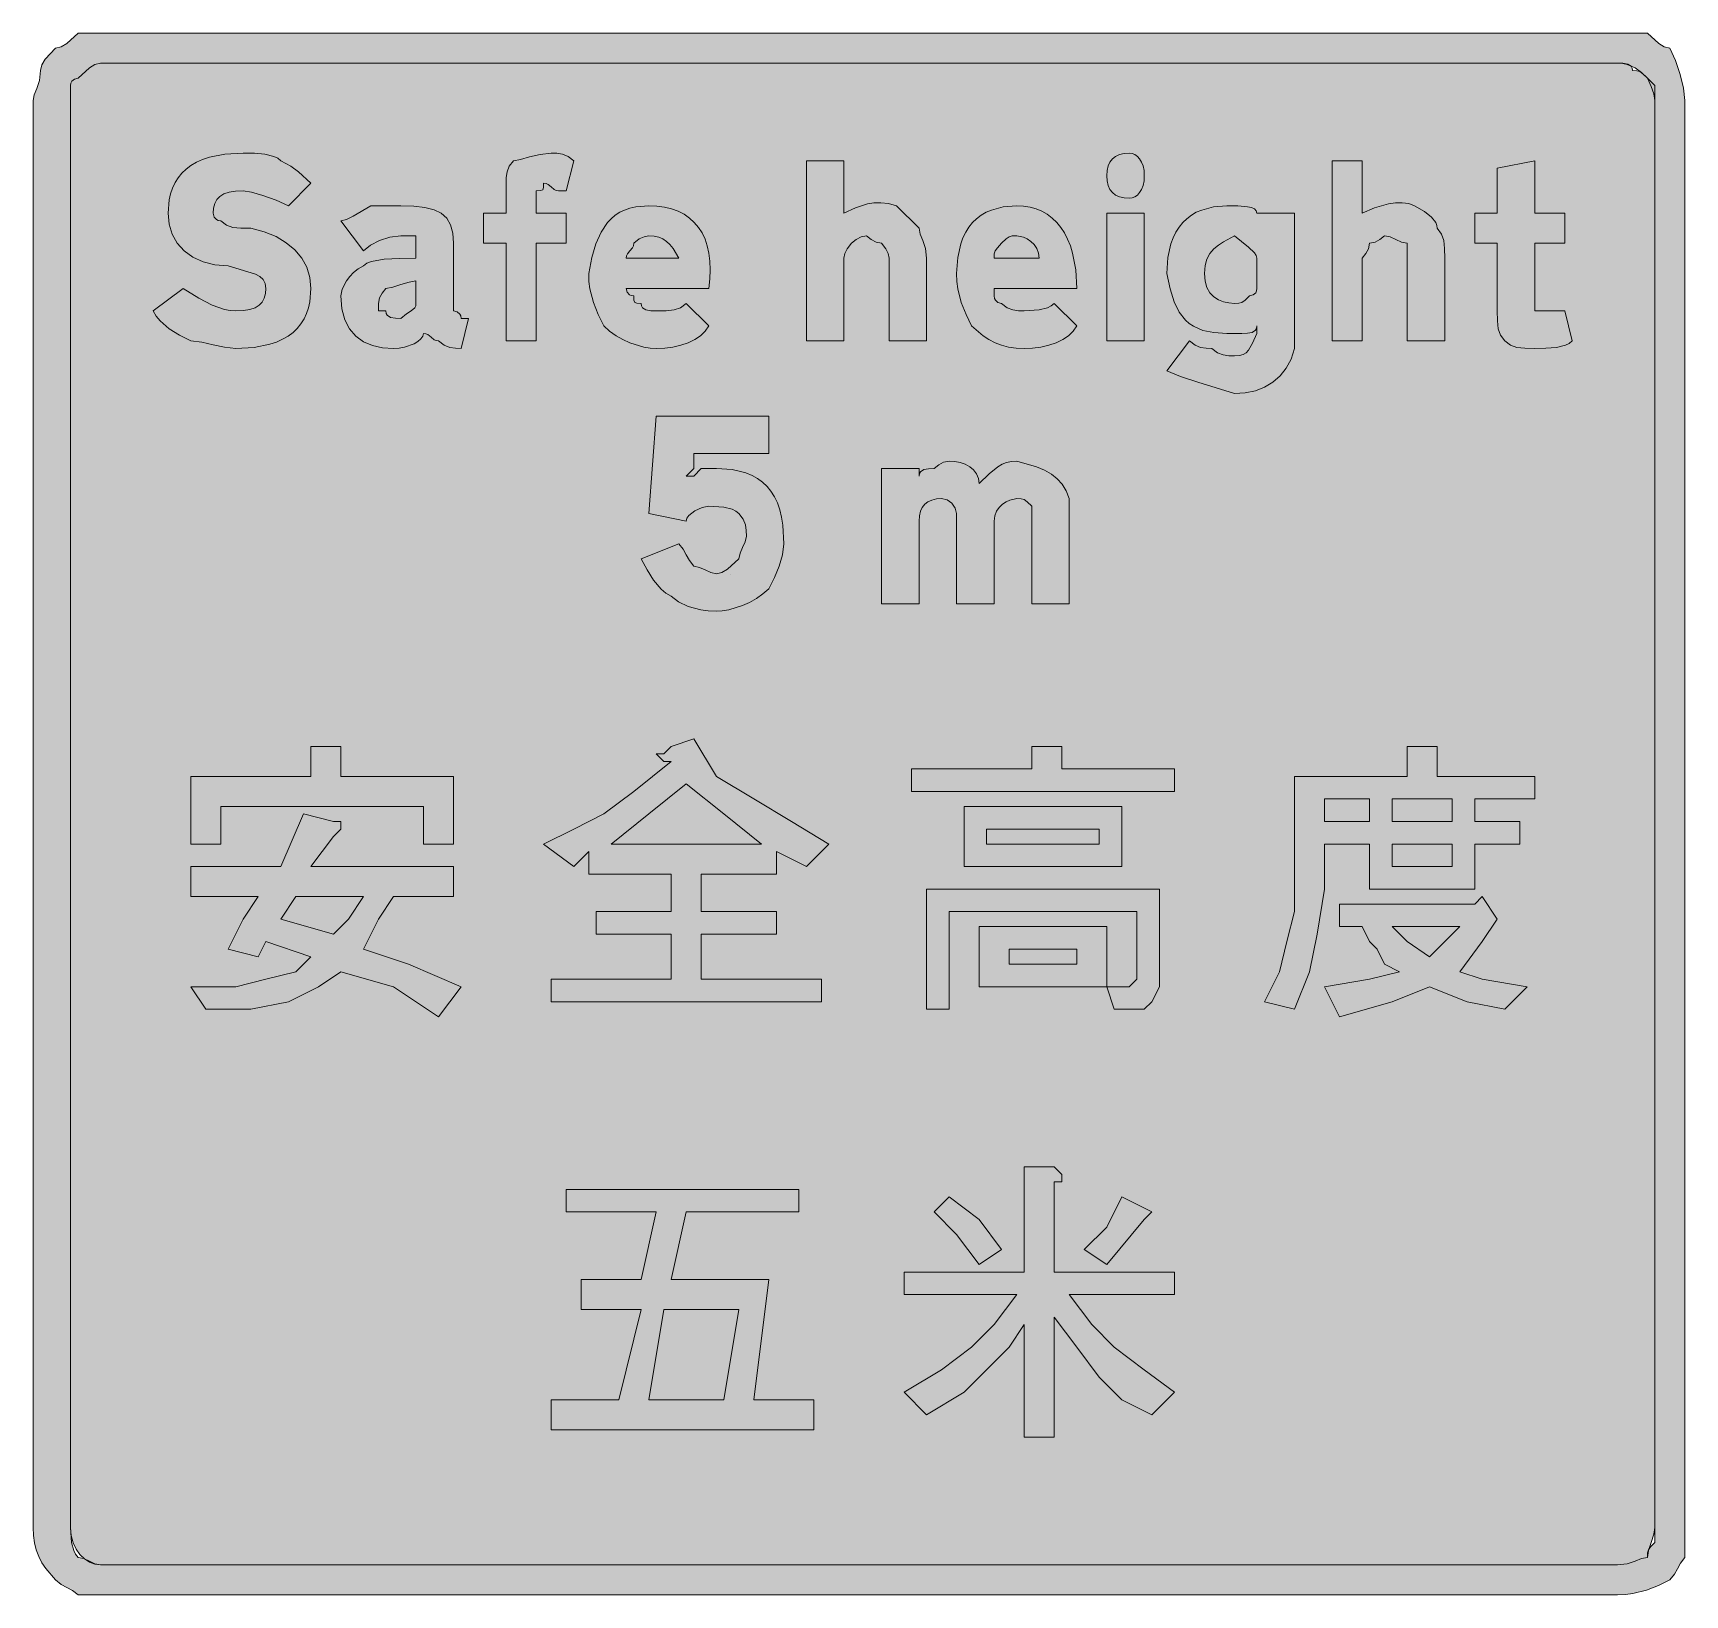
# Model space of a CAD drawing. Header units: metres. Extents: x 152 to 416, y 11 to 261.
import ezdxf

# ---------------------------------------------------------------- set-up
doc = ezdxf.new("R2010")
doc.units = ezdxf.units.M
for name, color, linetype, true_color in [('FILL_BLACK_000000', 7, 'Continuous', 0x000000), ('FILL_WHITE_FFFFFF', 7, 'Continuous', 0xffffff), ('STROKE_BLACK_000000', 7, 'Continuous', 0x000000)]:
    doc.layers.add(name, color=color, linetype=linetype, true_color=true_color)

msp = doc.modelspace()

# ---------------------------------------------------------------- hatches: boundary and pattern name
at = {"layer": 'FILL_BLACK_000000', "true_color": 0x000000}
h = msp.add_hatch(color=7, dxfattribs=at)
h.dxf.hatch_style = 1
h.paths.add_polyline_path([(411.69, 258.99), (412.59, 258.45), (413.49, 258.24), (414.37, 256.25), (415.14, 254.04), (415.68, 251.83), (415.89, 249.84), (415.89, 21.84), (415.89, 17.04), (415.18, 16.14), (414.69, 15.24), (414.2, 14.34), (413.49, 13.44), (411.67, 12.56), (409.74, 11.79), (407.58, 11.25), (406.39, 11.09), (405.09, 11.04), (162.69, 11.04), (159.09, 11.04), (158.19, 11.75), (157.29, 12.24), (156.39, 12.73), (155.49, 13.44), (153.91, 15.26), (153.3, 16.2), (152.79, 17.19), (152.4, 18.23), (152.11, 19.35), (151.95, 20.54), (151.89, 21.84), (151.89, 249.84), (152.08, 250.76), (152.49, 251.79), (152.9, 253.05), (153.09, 254.64), (153.3, 255.54), (153.84, 256.44), (155.49, 258.24), (156.39, 258.45), (157.29, 258.99), (159.09, 260.64), (162.69, 260.64), (405.09, 260.64), (409.89, 260.64), (411.69, 258.99)])
h.paths.add_polyline_path([(161.79, 255.63), (160.89, 255.09), (159.09, 253.44), (158.49, 253.29), (158.08, 252.93), (157.94, 252.64), (157.89, 252.24), (157.89, 249.84), (157.89, 21.84), (158.04, 19.44), (158.4, 18.13), (158.69, 17.54), (159.09, 17.04), (159.99, 16.85), (160.89, 16.44), (161.79, 16.03), (162.69, 15.84), (405.09, 15.84), (406.68, 16.03), (407.94, 16.44), (408.97, 16.85), (409.89, 17.04), (409.91, 17.75), (410.04, 18.24), (410.4, 18.73), (411.09, 19.44), (411.09, 21.84), (411.09, 249.84), (410.9, 250.91), (410.49, 252.09), (409.89, 253.44), (408.97, 254.32), (407.94, 255.09), (406.68, 255.63), (405.94, 255.79), (405.09, 255.84), (162.69, 255.84), (161.79, 255.63)], flags=16)
h = msp.add_hatch(color=7, dxfattribs=at)
h.dxf.hatch_style = 1
h.paths.add_polyline_path([(180.84, 231.24), (181.2, 230.83), (181.49, 230.69), (181.89, 230.64), (182.81, 229.95), (183.84, 229.59), (185.1, 229.46), (186.69, 229.44), (188.83, 228.88), (190.72, 228.11), (192.36, 227.14), (193.74, 225.99), (194.83, 224.67), (195.63, 223.2), (196.12, 221.58), (196.29, 219.84), (196.12, 217.7), (195.9, 216.73), (195.6, 215.81), (195.2, 214.95), (194.71, 214.17), (194.12, 213.44), (193.44, 212.79), (192.66, 212.21), (191.78, 211.7), (190.8, 211.26), (189.71, 210.9), (187.22, 210.41), (184.29, 210.24), (182.49, 210.43), (180.69, 210.84), (178.89, 211.25), (177.09, 211.44), (175.31, 212.36), (173.64, 213.39), (172.2, 214.65), (171.59, 215.39), (171.09, 216.24), (175.89, 219.84), (178.38, 218.26), (180.54, 217.14), (182.47, 216.46), (183.39, 216.3), (184.29, 216.24), (185.53, 216.3), (186.56, 216.46), (187.39, 216.75), (188.04, 217.14), (188.52, 217.65), (188.85, 218.26), (189.03, 219), (189.09, 219.84), (188.98, 220.63), (188.66, 221.25), (188.14, 221.72), (187.44, 222.09), (183.09, 223.44), (180.95, 223.6), (179.06, 224.08), (177.42, 224.83), (176.04, 225.84), (174.95, 227.07), (174.15, 228.5), (173.66, 230.1), (173.49, 231.84), (173.66, 233.98), (173.88, 234.95), (174.18, 235.87), (174.58, 236.73), (175.07, 237.51), (175.66, 238.24), (176.34, 238.89), (177.12, 239.47), (178, 239.98), (178.98, 240.42), (180.07, 240.78), (182.56, 241.27), (185.49, 241.44), (187.27, 241.42), (188.94, 241.29), (190.38, 240.93), (190.99, 240.64), (191.49, 240.24), (193.08, 239.34), (194.34, 238.44), (196.29, 236.64), (192.69, 233.04), (190.72, 233.92), (188.64, 234.69), (186.78, 235.23), (185.49, 235.44), (184.25, 235.38), (183.22, 235.21), (182.39, 234.93), (181.74, 234.54), (181.26, 234.03), (180.93, 233.41), (180.75, 232.68), (180.69, 231.84), (180.84, 231.24)])
h = msp.add_hatch(color=7, dxfattribs=at)
h.dxf.hatch_style = 1
h.paths.add_polyline_path([(227.49, 211.44), (227.49, 227.04), (223.89, 227.04), (223.89, 231.84), (227.49, 231.84), (227.49, 236.64), (227.51, 237.54), (227.64, 238.44), (228, 239.34), (228.69, 240.24), (229.8, 240.43), (231.24, 240.84), (232.91, 241.25), (234.69, 241.44), (235.59, 241.42), (236.49, 241.29), (237.39, 240.93), (238.29, 240.24), (237.09, 235.44), (235.89, 235.44), (235.49, 235.49), (235.18, 235.63), (234.69, 236.04), (234.2, 236.45), (233.89, 236.59), (233.49, 236.64), (233.47, 235.95), (233.34, 235.59), (232.98, 235.46), (232.29, 235.44), (232.29, 231.84), (237.09, 231.84), (237.09, 227.04), (232.29, 227.04), (232.29, 211.44), (227.49, 211.44)])
h = msp.add_hatch(color=7, dxfattribs=at)
h.dxf.hatch_style = 1
h.paths.add_polyline_path([(283.31, 232.7), (285.24, 233.34), (286.28, 233.5), (287.4, 233.53), (288.59, 233.38), (289.89, 233.04), (293.49, 229.44), (293.68, 228.52), (294.09, 227.49), (294.5, 226.23), (294.69, 224.64), (294.69, 211.44), (288.69, 211.44), (288.69, 224.64), (288.54, 225.39), (288.18, 226.16), (287.49, 227.04), (286.61, 227.23), (285.84, 227.64), (285.09, 228.24), (284.21, 228.05), (283.44, 227.64), (282.69, 227.04), (282, 226.16), (281.64, 225.39), (281.49, 224.64), (281.49, 211.44), (275.49, 211.44), (275.49, 240.24), (281.49, 240.24), (281.49, 231.84), (283.31, 232.7)])
h = msp.add_hatch(color=7, dxfattribs=at)
h.dxf.hatch_style = 1
h.paths.add_polyline_path([(329.44, 237), (329.28, 236.26), (329.05, 235.65), (328.74, 235.14), (328.38, 234.75), (327.97, 234.46), (327.54, 234.3), (327.09, 234.24), (326.25, 234.3), (325.51, 234.46), (324.9, 234.75), (324.39, 235.14), (324, 235.65), (323.71, 236.26), (323.55, 237), (323.49, 237.84), (323.55, 238.68), (323.71, 239.41), (324, 240.03), (324.39, 240.54), (324.9, 240.93), (325.51, 241.21), (326.25, 241.38), (327.09, 241.44), (327.54, 241.38), (327.97, 241.21), (328.38, 240.93), (328.74, 240.54), (329.05, 240.03), (329.28, 239.41), (329.44, 238.68), (329.49, 237.84), (329.44, 237)])
h = msp.add_hatch(color=7, dxfattribs=at)
h.dxf.hatch_style = 1
h.paths.add_polyline_path([(366.28, 232.7), (368.49, 233.34), (369.61, 233.5), (370.7, 233.53), (371.74, 233.38), (372.69, 233.04), (374.27, 232.14), (375.39, 231.24), (376.06, 230.34), (376.23, 229.89), (376.29, 229.44), (376.98, 228.52), (377.34, 227.49), (377.47, 226.23), (377.49, 224.64), (377.49, 211.44), (371.49, 211.44), (371.49, 224.64), (371.49, 225.84), (371.49, 227.04), (370.59, 227.23), (369.69, 227.64), (368.79, 228.05), (367.89, 228.24), (367.14, 227.64), (366.37, 227.23), (365.49, 227.04), (365.3, 226.16), (364.89, 225.39), (364.29, 224.64), (364.29, 211.44), (359.49, 211.44), (359.49, 240.24), (364.29, 240.24), (364.29, 231.84), (366.28, 232.7)])
h = msp.add_hatch(color=7, dxfattribs=at)
h.dxf.hatch_style = 1
h.paths.add_polyline_path([(396.69, 231.84), (396.69, 227.04), (391.89, 227.04), (391.89, 218.64), (391.89, 216.24), (393.09, 216.24), (395.49, 216.24), (396.69, 216.24), (397.89, 211.44), (397.39, 211.04), (396.78, 210.75), (395.34, 210.39), (393.67, 210.26), (391.89, 210.24), (390.3, 210.26), (389.04, 210.39), (388.01, 210.75), (387.09, 211.44), (386.4, 212.36), (386.04, 213.39), (385.91, 214.65), (385.89, 216.24), (385.89, 227.04), (382.29, 227.04), (382.29, 231.84), (385.89, 231.84), (385.89, 239.04), (391.89, 240.24), (391.89, 231.84), (396.69, 231.84)])
h = msp.add_hatch(color=7, dxfattribs=at)
h.dxf.hatch_style = 1
h.paths.add_polyline_path([(213.09, 228.24), (210.69, 228.24), (208.91, 228.03), (207.24, 227.49), (205.8, 226.72), (204.69, 225.84), (201.09, 230.64), (202.01, 230.85), (203.04, 231.39), (205.89, 233.04), (210.69, 233.04), (212.77, 232.98), (214.53, 232.78), (215.98, 232.41), (217.14, 231.84), (218.01, 231.05), (218.62, 230), (218.98, 228.68), (219.09, 227.04), (219.09, 216.24), (219.69, 216.09), (220.1, 215.73), (220.24, 215.44), (220.29, 215.04), (221.49, 215.04), (220.29, 210.24), (219.39, 210.26), (218.49, 210.39), (217.59, 210.75), (216.69, 211.44), (216.29, 211.49), (215.98, 211.63), (215.49, 212.04), (215, 212.45), (214.69, 212.59), (214.29, 212.64), (214.18, 212.19), (213.88, 211.76), (213.4, 211.35), (212.79, 210.99), (211.25, 210.45), (210.39, 210.29), (209.49, 210.24), (207.75, 210.35), (206.15, 210.71), (204.72, 211.32), (203.49, 212.19), (202.48, 213.35), (201.73, 214.8), (201.25, 216.56), (201.09, 218.64), (201.31, 219.73), (201.99, 221.04), (202.5, 221.71), (203.11, 222.35), (203.85, 222.94), (204.69, 223.44), (205.25, 223.84), (206, 224.13), (207.99, 224.49), (210.43, 224.62), (213.09, 224.64), (213.09, 225.84), (213.09, 228.24)])
h.paths.add_polyline_path([(208.29, 216.24), (208.34, 215.84), (208.5, 215.55), (209.04, 215.19), (209.81, 215.06), (210.69, 215.04), (211.57, 215.75), (212.34, 216.24), (212.88, 216.73), (213.04, 217.04), (213.09, 217.44), (213.09, 221.04), (212, 220.85), (210.69, 220.44), (209.38, 220.03), (208.29, 219.84), (207.69, 219.09), (207.28, 218.32), (207.09, 217.44), (207.09, 216.24), (208.29, 216.24)], flags=16)
h = msp.add_hatch(color=7, dxfattribs=at)
h.dxf.hatch_style = 1
h.paths.add_polyline_path([(246.84, 219.24), (247.2, 218.83), (247.49, 218.69), (247.89, 218.64), (247.91, 217.95), (248.04, 217.59), (248.4, 217.46), (249.09, 217.44), (249.14, 217.04), (249.3, 216.75), (249.84, 216.39), (250.61, 216.26), (251.49, 216.24), (253.08, 216.26), (254.34, 216.39), (255.37, 216.75), (256.29, 217.44), (259.89, 213.84), (259.33, 213), (258.58, 212.26), (257.65, 211.65), (256.59, 211.14), (255.41, 210.75), (254.15, 210.46), (252.84, 210.3), (251.49, 210.24), (250.54, 210.3), (249.5, 210.46), (247.29, 211.14), (246.17, 211.65), (245.08, 212.26), (244.04, 213), (243.09, 213.84), (242.21, 215.66), (241.44, 217.59), (240.9, 219.75), (240.74, 220.94), (240.69, 222.24), (241.2, 224.77), (241.85, 226.96), (242.67, 228.82), (243.69, 230.34), (244.28, 230.97), (244.93, 231.52), (245.65, 231.99), (246.43, 232.36), (247.28, 232.66), (248.2, 232.87), (250.29, 233.04), (251.6, 232.98), (252.82, 232.82), (253.95, 232.54), (255, 232.16), (255.95, 231.67), (256.81, 231.08), (257.57, 230.38), (258.24, 229.59), (258.81, 228.7), (259.28, 227.71), (259.65, 226.62), (259.91, 225.45), (260.07, 224.18), (260.12, 222.82), (260.06, 221.37), (259.89, 219.84), (246.69, 219.84), (246.84, 219.24)])
h.paths.add_polyline_path([(254.17, 226.21), (253.68, 226.83), (253.14, 227.34), (252.55, 227.73), (251.88, 228.01), (251.14, 228.18), (250.29, 228.24), (249.54, 228.09), (248.77, 227.73), (247.89, 227.04), (247.84, 226.64), (247.7, 226.33), (247.29, 225.84), (246.88, 225.35), (246.74, 225.04), (246.69, 224.64), (255.09, 224.64), (254.17, 226.21)], flags=16)
h = msp.add_hatch(color=7, dxfattribs=at)
h.dxf.hatch_style = 1
h.paths.add_polyline_path([(305.49, 218.64), (305.54, 218.24), (305.68, 217.95), (306.09, 217.59), (306.69, 217.44), (307.59, 216.75), (308.49, 216.39), (309.39, 216.26), (310.29, 216.24), (312.69, 216.39), (314, 216.75), (314.59, 217.04), (315.09, 217.44), (318.69, 213.84), (318.13, 213), (317.38, 212.26), (316.45, 211.65), (315.39, 211.14), (314.21, 210.75), (312.95, 210.46), (311.64, 210.3), (310.29, 210.24), (308.99, 210.3), (307.8, 210.46), (306.68, 210.75), (305.64, 211.14), (304.65, 211.65), (303.71, 212.26), (301.89, 213.84), (301.01, 215.66), (300.24, 217.59), (299.7, 219.75), (299.54, 220.94), (299.49, 222.24), (299.66, 224.77), (300.15, 226.96), (300.51, 227.94), (300.95, 228.82), (301.46, 229.62), (302.04, 230.34), (302.69, 230.97), (303.42, 231.52), (304.2, 231.99), (305.06, 232.36), (306.95, 232.87), (309.09, 233.04), (310.19, 232.98), (311.23, 232.82), (312.2, 232.54), (313.12, 232.16), (313.98, 231.67), (314.76, 231.08), (315.49, 230.38), (316.14, 229.59), (316.72, 228.7), (317.23, 227.71), (317.67, 226.62), (318.03, 225.45), (318.52, 222.82), (318.69, 219.84), (305.49, 219.84), (305.49, 218.64)])
h.paths.add_polyline_path([(312.58, 225.48), (312.3, 226.21), (311.87, 226.83), (311.34, 227.34), (310.76, 227.73), (310.16, 228.01), (309.09, 228.24), (308.38, 228.22), (307.89, 228.09), (307.4, 227.73), (306.69, 227.04), (306, 226.33), (305.64, 225.84), (305.51, 225.35), (305.49, 224.64), (312.69, 224.64), (312.58, 225.48)], flags=16)
h = msp.add_hatch(color=7, dxfattribs=at)
h.dxf.hatch_style = 1
h.paths.add_polyline_path([(352.16, 207.09), (351.19, 205.85), (350.04, 204.84), (348.72, 204.05), (347.25, 203.49), (345.63, 203.15), (343.89, 203.04), (338.04, 204.84), (335.28, 205.74), (333.09, 206.64), (336.69, 211.44), (337.59, 210.75), (338.49, 210.39), (339.39, 210.26), (340.29, 210.24), (341.19, 209.55), (342.09, 209.19), (342.99, 209.06), (343.89, 209.04), (344.68, 209.1), (345.3, 209.26), (345.77, 209.55), (346.14, 209.94), (346.76, 211.06), (347.49, 212.64), (347.49, 213.84), (347.44, 213.44), (347.28, 213.15), (346.74, 212.79), (345.97, 212.66), (345.09, 212.64), (342.69, 212.64), (340.6, 212.76), (338.83, 213.13), (337.33, 213.78), (336.68, 214.22), (336.09, 214.74), (335.07, 216.04), (334.25, 217.7), (333.6, 219.76), (333.09, 222.24), (333.26, 224.77), (333.75, 226.96), (334.11, 227.94), (334.55, 228.82), (335.06, 229.62), (335.64, 230.34), (336.29, 230.97), (337.02, 231.52), (337.8, 231.99), (338.66, 232.36), (340.55, 232.87), (342.69, 233.04), (344.45, 233.02), (345.99, 232.89), (346.6, 232.75), (347.08, 232.53), (347.38, 232.24), (347.49, 231.84), (353.49, 231.84), (353.49, 210.24), (352.93, 208.55), (352.16, 207.09)])
h.paths.add_polyline_path([(347.1, 225.54), (346.14, 226.44), (343.89, 228.24), (342.13, 227.3), (341.32, 226.76), (340.59, 226.14), (339.98, 225.4), (339.5, 224.53), (339.2, 223.48), (339.09, 222.24), (339.2, 221), (339.5, 219.97), (339.98, 219.14), (340.59, 218.49), (341.32, 218.01), (342.13, 217.68), (342.99, 217.5), (343.89, 217.44), (344.6, 217.46), (345.09, 217.59), (345.58, 217.95), (346.29, 218.64), (346.89, 218.79), (347.3, 219.15), (347.44, 219.44), (347.49, 219.84), (347.49, 224.64), (347.38, 225.09), (347.1, 225.54)], flags=16)
h = msp.add_hatch(color=7, dxfattribs=at)
h.dxf.hatch_style = 1
h.paths.add_polyline_path([(323.49, 211.44), (323.49, 231.84), (329.49, 231.84), (329.49, 211.44), (323.49, 211.44)])
h = msp.add_hatch(color=7, dxfattribs=at)
h.dxf.hatch_style = 1
h.paths.add_polyline_path([(261.99, 174.45), (262.89, 174.99), (264.69, 176.64), (264.88, 177.54), (265.29, 178.44), (265.7, 179.34), (265.89, 180.24), (265.87, 181.14), (265.74, 182.04), (265.38, 182.94), (264.69, 183.84), (264.19, 184.24), (263.6, 184.53), (262.29, 184.89), (259.89, 185.04), (258.82, 184.83), (257.64, 184.29), (256.68, 183.52), (256.4, 183.09), (256.29, 182.64), (250.29, 183.84), (251.49, 199.44), (269.49, 199.44), (269.49, 193.44), (257.49, 193.44), (257.49, 191.04), (256.29, 189.84), (257.49, 189.84), (258.69, 191.04), (261.09, 191.04), (263.62, 190.87), (264.76, 190.65), (265.81, 190.35), (266.79, 189.95), (267.67, 189.46), (268.47, 188.87), (269.19, 188.19), (269.82, 187.41), (270.37, 186.53), (270.84, 185.55), (271.22, 184.46), (271.51, 183.27), (271.72, 181.97), (271.89, 179.04), (271.68, 177.24), (271.14, 175.44), (270.37, 173.64), (269.49, 171.84), (268.54, 171), (267.5, 170.26), (266.41, 169.65), (265.29, 169.14), (263.08, 168.46), (262.04, 168.3), (261.09, 168.24), (259.8, 168.29), (258.61, 168.45), (256.59, 168.99), (255.02, 169.76), (253.89, 170.64), (253.04, 171.14), (252.3, 171.75), (251.04, 173.19), (250.01, 174.86), (249.09, 176.64), (255.09, 179.04), (255.8, 178.14), (256.29, 177.24), (256.78, 176.34), (257.49, 175.44), (258.39, 175.25), (259.29, 174.84), (260.19, 174.43), (261.09, 174.24), (261.99, 174.45)])
h = msp.add_hatch(color=7, dxfattribs=at)
h.dxf.hatch_style = 1
h.paths.add_polyline_path([(308.02, 186.01), (307.42, 185.73), (306.84, 185.34), (306.31, 184.83), (305.88, 184.21), (305.6, 183.48), (305.49, 182.64), (305.49, 169.44), (299.49, 169.44), (299.49, 183.84), (299.28, 184.72), (298.74, 185.49), (297.97, 186.03), (297.09, 186.24), (296.25, 186.18), (295.51, 186.01), (294.9, 185.73), (294.39, 185.34), (294, 184.83), (293.71, 184.21), (293.55, 183.48), (293.49, 182.64), (293.49, 169.44), (287.49, 169.44), (287.49, 191.04), (293.49, 191.04), (293.49, 189.84), (293.54, 190.24), (293.7, 190.53), (294.24, 190.89), (295.01, 191.02), (295.89, 191.04), (296.64, 191.64), (297.41, 192.05), (298.29, 192.24), (299.19, 192.18), (300.05, 192.01), (300.86, 191.73), (301.59, 191.34), (302.2, 190.83), (302.68, 190.21), (302.98, 189.48), (303.09, 188.64), (304.7, 190.21), (306.09, 191.34), (306.77, 191.73), (307.48, 192.01), (308.24, 192.18), (309.09, 192.24), (312.26, 191.3), (313.54, 190.76), (314.64, 190.14), (315.57, 189.4), (316.35, 188.53), (316.98, 187.48), (317.49, 186.24), (317.49, 185.04), (317.49, 169.44), (311.49, 169.44), (311.49, 183.84), (311.49, 185.04), (310.78, 185.73), (310.29, 186.09), (309.8, 186.22), (309.09, 186.24), (308.02, 186.01)])
h = msp.add_hatch(color=7, dxfattribs=at)
h.dxf.hatch_style = 1
h.paths.add_polyline_path([(261.09, 141.84), (267.09, 138.24), (273.09, 134.64), (279.09, 131.04), (275.49, 127.44), (270.69, 129.84), (270.69, 126.24), (258.69, 126.24), (258.69, 120.24), (270.69, 120.24), (270.69, 116.64), (258.69, 116.64), (258.69, 109.44), (277.89, 109.44), (277.89, 105.84), (234.69, 105.84), (234.69, 109.44), (253.89, 109.44), (253.89, 116.64), (241.89, 116.64), (241.89, 120.24), (253.89, 120.24), (253.89, 126.24), (240.69, 126.24), (240.69, 129.84), (238.29, 127.44), (233.49, 131.04), (238.29, 133.44), (243.09, 135.84), (247.89, 139.44), (253.89, 144.24), (252.69, 144.24), (251.49, 145.44), (252.69, 145.44), (253.89, 146.64), (257.49, 147.84), (261.09, 141.84)])
h.paths.add_polyline_path([(262.29, 135.84), (256.29, 140.64), (250.29, 135.84), (244.29, 131.04), (268.29, 131.04), (262.29, 135.84)], flags=16)
h = msp.add_hatch(color=7, dxfattribs=at)
h.dxf.hatch_style = 1
h.paths.add_polyline_path([(181.89, 137.04), (181.89, 131.04), (177.09, 131.04), (177.09, 141.84), (196.29, 141.84), (196.29, 146.64), (199.89, 146.64), (201.09, 146.64), (201.09, 145.44), (201.09, 144.24), (201.09, 141.84), (219.09, 141.84), (219.09, 131.04), (214.29, 131.04), (214.29, 137.04), (181.89, 137.04)])
h = msp.add_hatch(color=7, dxfattribs=at)
h.dxf.hatch_style = 1
h.paths.add_polyline_path([(313.89, 146.64), (316.29, 146.64), (316.29, 145.44), (316.29, 143.04), (334.29, 143.04), (334.29, 139.44), (292.29, 139.44), (292.29, 143.04), (311.49, 143.04), (311.49, 146.64), (313.89, 146.64)])
h = msp.add_hatch(color=7, dxfattribs=at)
h.dxf.hatch_style = 1
h.paths.add_polyline_path([(353.49, 126.24), (353.49, 141.84), (371.49, 141.84), (371.49, 146.64), (375.09, 146.64), (376.29, 146.64), (376.29, 145.44), (376.29, 144.24), (376.29, 141.84), (391.89, 141.84), (391.89, 138.24), (382.29, 138.24), (382.29, 134.64), (389.49, 134.64), (389.49, 131.04), (382.29, 131.04), (382.29, 123.84), (365.49, 123.84), (365.49, 131.04), (358.29, 131.04), (358.29, 123.84), (357.09, 116.64), (355.89, 110.64), (353.49, 104.64), (348.69, 105.84), (351.09, 110.64), (352.29, 115.44), (353.49, 120.24), (353.49, 126.24)])
h.paths.add_polyline_path([(358.29, 134.64), (365.49, 134.64), (365.49, 138.24), (358.29, 138.24), (358.29, 134.64)], flags=16)
h.paths.add_polyline_path([(369.09, 131.04), (369.09, 127.44), (378.69, 127.44), (378.69, 131.04), (369.09, 131.04)], flags=16)
h.paths.add_polyline_path([(378.69, 138.24), (369.09, 138.24), (369.09, 134.64), (378.69, 134.64), (378.69, 138.24)], flags=16)
h = msp.add_hatch(color=7, dxfattribs=at)
h.dxf.hatch_style = 1
h.paths.add_polyline_path([(191.49, 127.44), (195.09, 135.84), (199.89, 134.64), (201.09, 134.64), (201.09, 133.44), (199.89, 132.24), (196.29, 127.44), (219.09, 127.44), (219.09, 122.64), (209.49, 122.64), (207.09, 119.04), (204.69, 114.24), (211.89, 111.84), (220.29, 108.24), (216.69, 103.44), (209.49, 108.24), (201.09, 110.64), (197.49, 108.24), (192.69, 105.84), (186.69, 104.64), (179.49, 104.64), (177.09, 108.24), (184.29, 108.24), (189.09, 109.44), (193.89, 110.64), (196.29, 113.04), (189.09, 115.44), (187.89, 113.04), (183.09, 114.24), (185.49, 119.04), (187.89, 122.64), (177.09, 122.64), (177.09, 127.44), (191.49, 127.44)])
h.paths.add_polyline_path([(199.89, 116.64), (202.29, 119.04), (204.69, 122.64), (193.89, 122.64), (191.49, 119.04), (199.89, 116.64)], flags=16)
h = msp.add_hatch(color=7, dxfattribs=at)
h.dxf.hatch_style = 1
h.paths.add_polyline_path([(325.89, 127.44), (300.69, 127.44), (300.69, 137.04), (325.89, 137.04), (325.89, 127.44)])
h.paths.add_polyline_path([(322.29, 133.44), (304.29, 133.44), (304.29, 131.04), (322.29, 131.04), (322.29, 133.44)], flags=16)
h = msp.add_hatch(color=7, dxfattribs=at)
h.dxf.hatch_style = 1
h.paths.add_polyline_path([(331.89, 123.84), (331.89, 109.44), (331.89, 108.24), (330.69, 105.84), (329.49, 104.64), (327.09, 104.64), (324.69, 104.64), (323.49, 108.24), (325.89, 108.24), (327.09, 108.24), (328.29, 109.44), (328.29, 110.64), (328.29, 120.24), (298.29, 120.24), (298.29, 104.64), (294.69, 104.64), (294.69, 123.84), (331.89, 123.84)])
h = msp.add_hatch(color=7, dxfattribs=at)
h.dxf.hatch_style = 1
h.paths.add_polyline_path([(383.49, 122.64), (385.89, 119.04), (383.49, 115.44), (379.89, 110.64), (383.49, 109.44), (390.69, 108.24), (387.09, 104.64), (381.09, 105.84), (375.09, 108.24), (369.09, 105.84), (360.69, 103.44), (358.29, 108.24), (365.49, 109.44), (370.29, 110.64), (367.89, 111.84), (366.69, 114.24), (365.49, 115.44), (364.29, 117.84), (360.69, 117.84), (360.69, 121.44), (382.29, 121.44), (383.49, 122.64)])
h.paths.add_polyline_path([(375.09, 113.04), (377.49, 115.44), (379.89, 117.84), (369.09, 117.84), (371.49, 115.44), (375.09, 113.04)], flags=16)
h = msp.add_hatch(color=7, dxfattribs=at)
h.dxf.hatch_style = 1
h.paths.add_polyline_path([(323.49, 108.24), (303.09, 108.24), (303.09, 117.84), (323.49, 117.84), (323.49, 108.24)])
h.paths.add_polyline_path([(318.69, 114.24), (307.89, 114.24), (307.89, 111.84), (318.69, 111.84), (318.69, 114.24)], flags=16)
h = msp.add_hatch(color=7, dxfattribs=at)
h.dxf.hatch_style = 1
h.paths.add_polyline_path([(291.09, 62.64), (310.29, 62.64), (310.29, 79.44), (315.09, 79.44), (316.29, 78.24), (316.29, 77.04), (315.09, 77.04), (315.09, 62.64), (334.29, 62.64), (334.29, 59.04), (317.49, 59.04), (321.09, 54.24), (324.69, 50.64), (329.49, 47.04), (334.29, 43.44), (330.69, 39.84), (325.89, 42.24), (322.29, 45.84), (318.69, 50.64), (315.09, 55.44), (315.09, 36.24), (310.29, 36.24), (310.29, 54.24), (307.89, 50.64), (304.29, 47.04), (300.69, 43.44), (294.69, 39.84), (291.09, 43.44), (297.09, 47.04), (301.89, 50.64), (305.49, 54.24), (309.09, 59.04), (291.09, 59.04), (291.09, 62.64)])
h = msp.add_hatch(color=7, dxfattribs=at)
h.dxf.hatch_style = 1
h.paths.add_polyline_path([(274.29, 72.24), (256.29, 72.24), (253.89, 61.44), (269.49, 61.44), (267.09, 42.24), (276.69, 42.24), (276.69, 37.44), (234.69, 37.44), (234.69, 42.24), (245.49, 42.24), (249.09, 56.64), (239.49, 56.64), (239.49, 61.44), (249.09, 61.44), (251.49, 72.24), (237.09, 72.24), (237.09, 75.84), (274.29, 75.84), (274.29, 72.24)])
h.paths.add_polyline_path([(264.69, 56.64), (252.69, 56.64), (250.29, 42.24), (262.29, 42.24), (264.69, 56.64)], flags=16)
h = msp.add_hatch(color=7, dxfattribs=at)
h.dxf.hatch_style = 1
h.paths.add_polyline_path([(303.09, 71.04), (306.69, 66.24), (303.09, 63.84), (299.49, 68.64), (295.89, 72.24), (298.29, 74.64), (303.09, 71.04)])
h = msp.add_hatch(color=7, dxfattribs=at)
h.dxf.hatch_style = 1
h.paths.add_polyline_path([(323.49, 69.84), (325.89, 74.64), (330.69, 72.24), (329.49, 71.04), (323.49, 63.84), (319.89, 66.24), (323.49, 69.84)])
at = {"layer": 'FILL_WHITE_FFFFFF', "true_color": 0xffffff}
h = msp.add_hatch(color=7, dxfattribs=at)
h.dxf.hatch_style = 1
h.paths.add_polyline_path([(161.79, 15.95), (160.93, 16.27), (160.12, 16.79), (159.39, 17.49), (158.78, 18.36), (158.3, 19.38), (158, 20.55), (157.89, 21.84), (157.89, 249.84), (157.89, 252.24), (157.94, 252.64), (158.08, 252.93), (158.49, 253.29), (159.09, 253.44), (160.89, 255.09), (161.79, 255.63), (162.69, 255.84), (405.09, 255.84), (405.97, 255.82), (406.74, 255.69), (407.28, 255.33), (407.44, 255.04), (407.49, 254.64), (408.2, 254.62), (408.69, 254.49), (409.18, 254.13), (409.89, 253.44), (411.09, 252.24), (411.09, 249.84), (411.09, 21.84), (410.9, 20.75), (410.49, 19.44), (410.08, 18.13), (409.89, 17.04), (408.97, 16.85), (407.94, 16.44), (406.68, 16.03), (405.09, 15.84), (162.69, 15.84), (161.79, 15.95)])

# ---------------------------------------------------------------- linework, layer by layer
at = {"layer": 'FILL_BLACK_000000', "lineweight": 0, "true_color": 0x000000}
for points in [[(411.69, 258.99), (412.59, 258.45), (413.49, 258.24), (414.37, 256.25), (415.14, 254.04), (415.68, 251.83), (415.89, 249.84), (415.89, 21.84), (415.89, 17.04), (415.18, 16.14), (414.69, 15.24), (414.2, 14.34), (413.49, 13.44), (411.67, 12.56), (409.74, 11.79), (407.58, 11.25), (406.39, 11.09), (405.09, 11.04), (162.69, 11.04), (159.09, 11.04), (158.19, 11.75), (157.29, 12.24), (156.39, 12.73), (155.49, 13.44), (153.91, 15.26), (153.3, 16.2), (152.79, 17.19), (152.4, 18.23), (152.11, 19.35), (151.95, 20.54), (151.89, 21.84), (151.89, 249.84), (152.08, 250.76), (152.49, 251.79), (152.9, 253.05), (153.09, 254.64), (153.3, 255.54), (153.84, 256.44), (155.49, 258.24), (156.39, 258.45), (157.29, 258.99), (159.09, 260.64), (162.69, 260.64), (405.09, 260.64), (409.89, 260.64)], [(161.79, 255.63), (160.89, 255.09), (159.09, 253.44), (158.49, 253.29), (158.08, 252.93), (157.94, 252.64), (157.89, 252.24), (157.89, 249.84), (157.89, 21.84), (158.04, 19.44), (158.4, 18.13), (158.69, 17.54), (159.09, 17.04), (159.99, 16.85), (160.89, 16.44), (161.79, 16.03), (162.69, 15.84), (405.09, 15.84), (406.68, 16.03), (407.94, 16.44), (408.97, 16.85), (409.89, 17.04), (409.91, 17.75), (410.04, 18.24), (410.4, 18.73), (411.09, 19.44), (411.09, 21.84), (411.09, 249.84), (410.9, 250.91), (410.49, 252.09), (409.89, 253.44), (408.97, 254.32), (407.94, 255.09), (406.68, 255.63), (405.94, 255.79), (405.09, 255.84), (162.69, 255.84)], [(180.84, 231.24), (181.2, 230.83), (181.49, 230.69), (181.89, 230.64), (182.81, 229.95), (183.84, 229.59), (185.1, 229.46), (186.69, 229.44), (188.83, 228.88), (190.72, 228.11), (192.36, 227.14), (193.74, 225.99), (194.83, 224.67), (195.63, 223.2), (196.12, 221.58), (196.29, 219.84), (196.12, 217.7), (195.9, 216.73), (195.6, 215.81), (195.2, 214.95), (194.71, 214.17), (194.12, 213.44), (193.44, 212.79), (192.66, 212.21), (191.78, 211.7), (190.8, 211.26), (189.71, 210.9), (187.22, 210.41), (184.29, 210.24), (182.49, 210.43), (180.69, 210.84), (178.89, 211.25), (177.09, 211.44), (175.31, 212.36), (173.64, 213.39), (172.2, 214.65), (171.59, 215.39), (171.09, 216.24), (175.89, 219.84), (178.38, 218.26), (180.54, 217.14), (182.47, 216.46), (183.39, 216.3), (184.29, 216.24), (185.53, 216.3), (186.56, 216.46), (187.39, 216.75), (188.04, 217.14), (188.52, 217.65), (188.85, 218.26), (189.03, 219), (189.09, 219.84), (188.98, 220.63), (188.66, 221.25), (188.14, 221.72), (187.44, 222.09), (183.09, 223.44), (180.95, 223.6), (179.06, 224.08), (177.42, 224.83), (176.04, 225.84), (174.95, 227.07), (174.15, 228.5), (173.66, 230.1), (173.49, 231.84), (173.66, 233.98), (173.88, 234.95), (174.18, 235.87), (174.58, 236.73), (175.07, 237.51), (175.66, 238.24), (176.34, 238.89), (177.12, 239.47), (178, 239.98), (178.98, 240.42), (180.07, 240.78), (182.56, 241.27), (185.49, 241.44), (187.27, 241.42), (188.94, 241.29), (190.38, 240.93), (190.99, 240.64), (191.49, 240.24), (193.08, 239.34), (194.34, 238.44), (196.29, 236.64), (192.69, 233.04), (190.72, 233.92), (188.64, 234.69), (186.78, 235.23), (185.49, 235.44), (184.25, 235.38), (183.22, 235.21), (182.39, 234.93), (181.74, 234.54), (181.26, 234.03), (180.93, 233.41), (180.75, 232.68), (180.69, 231.84)], [(227.49, 211.44), (227.49, 227.04), (223.89, 227.04), (223.89, 231.84), (227.49, 231.84), (227.49, 236.64), (227.51, 237.54), (227.64, 238.44), (228, 239.34), (228.69, 240.24), (229.8, 240.43), (231.24, 240.84), (232.91, 241.25), (234.69, 241.44), (235.59, 241.42), (236.49, 241.29), (237.39, 240.93), (238.29, 240.24), (237.09, 235.44), (235.89, 235.44), (235.49, 235.49), (235.18, 235.63), (234.69, 236.04), (234.2, 236.45), (233.89, 236.59), (233.49, 236.64), (233.47, 235.95), (233.34, 235.59), (232.98, 235.46), (232.29, 235.44), (232.29, 231.84), (237.09, 231.84), (237.09, 227.04), (232.29, 227.04), (232.29, 211.44)], [(283.31, 232.7), (285.24, 233.34), (286.28, 233.5), (287.4, 233.53), (288.59, 233.38), (289.89, 233.04), (293.49, 229.44), (293.68, 228.52), (294.09, 227.49), (294.5, 226.23), (294.69, 224.64), (294.69, 211.44), (288.69, 211.44), (288.69, 224.64), (288.54, 225.39), (288.18, 226.16), (287.49, 227.04), (286.61, 227.23), (285.84, 227.64), (285.09, 228.24), (284.21, 228.05), (283.44, 227.64), (282.69, 227.04), (282, 226.16), (281.64, 225.39), (281.49, 224.64), (281.49, 211.44), (275.49, 211.44), (275.49, 240.24), (281.49, 240.24), (281.49, 231.84)], [(329.44, 237), (329.28, 236.26), (329.05, 235.65), (328.74, 235.14), (328.38, 234.75), (327.97, 234.46), (327.54, 234.3), (327.09, 234.24), (326.25, 234.3), (325.51, 234.46), (324.9, 234.75), (324.39, 235.14), (324, 235.65), (323.71, 236.26), (323.55, 237), (323.49, 237.84), (323.55, 238.68), (323.71, 239.41), (324, 240.03), (324.39, 240.54), (324.9, 240.93), (325.51, 241.21), (326.25, 241.38), (327.09, 241.44), (327.54, 241.38), (327.97, 241.21), (328.38, 240.93), (328.74, 240.54), (329.05, 240.03), (329.28, 239.41), (329.44, 238.68), (329.49, 237.84)], [(366.28, 232.7), (368.49, 233.34), (369.61, 233.5), (370.7, 233.53), (371.74, 233.38), (372.69, 233.04), (374.27, 232.14), (375.39, 231.24), (376.06, 230.34), (376.23, 229.89), (376.29, 229.44), (376.98, 228.52), (377.34, 227.49), (377.47, 226.23), (377.49, 224.64), (377.49, 211.44), (371.49, 211.44), (371.49, 224.64), (371.49, 225.84), (371.49, 227.04), (370.59, 227.23), (369.69, 227.64), (368.79, 228.05), (367.89, 228.24), (367.14, 227.64), (366.37, 227.23), (365.49, 227.04), (365.3, 226.16), (364.89, 225.39), (364.29, 224.64), (364.29, 211.44), (359.49, 211.44), (359.49, 240.24), (364.29, 240.24), (364.29, 231.84)], [(396.69, 231.84), (396.69, 227.04), (391.89, 227.04), (391.89, 218.64), (391.89, 216.24), (393.09, 216.24), (395.49, 216.24), (396.69, 216.24), (397.89, 211.44), (397.39, 211.04), (396.78, 210.75), (395.34, 210.39), (393.67, 210.26), (391.89, 210.24), (390.3, 210.26), (389.04, 210.39), (388.01, 210.75), (387.09, 211.44), (386.4, 212.36), (386.04, 213.39), (385.91, 214.65), (385.89, 216.24), (385.89, 227.04), (382.29, 227.04), (382.29, 231.84), (385.89, 231.84), (385.89, 239.04), (391.89, 240.24), (391.89, 231.84)], [(213.09, 228.24), (210.69, 228.24), (208.91, 228.03), (207.24, 227.49), (205.8, 226.72), (204.69, 225.84), (201.09, 230.64), (202.01, 230.85), (203.04, 231.39), (205.89, 233.04), (210.69, 233.04), (212.77, 232.98), (214.53, 232.78), (215.98, 232.41), (217.14, 231.84), (218.01, 231.05), (218.62, 230), (218.98, 228.68), (219.09, 227.04), (219.09, 216.24), (219.69, 216.09), (220.1, 215.73), (220.24, 215.44), (220.29, 215.04), (221.49, 215.04), (220.29, 210.24), (219.39, 210.26), (218.49, 210.39), (217.59, 210.75), (216.69, 211.44), (216.29, 211.49), (215.98, 211.63), (215.49, 212.04), (215, 212.45), (214.69, 212.59), (214.29, 212.64), (214.18, 212.19), (213.88, 211.76), (213.4, 211.35), (212.79, 210.99), (211.25, 210.45), (210.39, 210.29), (209.49, 210.24), (207.75, 210.35), (206.15, 210.71), (204.72, 211.32), (203.49, 212.19), (202.48, 213.35), (201.73, 214.8), (201.25, 216.56), (201.09, 218.64), (201.31, 219.73), (201.99, 221.04), (202.5, 221.71), (203.11, 222.35), (203.85, 222.94), (204.69, 223.44), (205.25, 223.84), (206, 224.13), (207.99, 224.49), (210.43, 224.62), (213.09, 224.64), (213.09, 225.84)], [(246.84, 219.24), (247.2, 218.83), (247.49, 218.69), (247.89, 218.64), (247.91, 217.95), (248.04, 217.59), (248.4, 217.46), (249.09, 217.44), (249.14, 217.04), (249.3, 216.75), (249.84, 216.39), (250.61, 216.26), (251.49, 216.24), (253.08, 216.26), (254.34, 216.39), (255.37, 216.75), (256.29, 217.44), (259.89, 213.84), (259.33, 213), (258.58, 212.26), (257.65, 211.65), (256.59, 211.14), (255.41, 210.75), (254.15, 210.46), (252.84, 210.3), (251.49, 210.24), (250.54, 210.3), (249.5, 210.46), (247.29, 211.14), (246.17, 211.65), (245.08, 212.26), (244.04, 213), (243.09, 213.84), (242.21, 215.66), (241.44, 217.59), (240.9, 219.75), (240.74, 220.94), (240.69, 222.24), (241.2, 224.77), (241.85, 226.96), (242.67, 228.82), (243.69, 230.34), (244.28, 230.97), (244.93, 231.52), (245.65, 231.99), (246.43, 232.36), (247.28, 232.66), (248.2, 232.87), (250.29, 233.04), (251.6, 232.98), (252.82, 232.82), (253.95, 232.54), (255, 232.16), (255.95, 231.67), (256.81, 231.08), (257.57, 230.38), (258.24, 229.59), (258.81, 228.7), (259.28, 227.71), (259.65, 226.62), (259.91, 225.45), (260.07, 224.18), (260.12, 222.82), (260.06, 221.37), (259.89, 219.84), (246.69, 219.84)], [(305.49, 218.64), (305.54, 218.24), (305.68, 217.95), (306.09, 217.59), (306.69, 217.44), (307.59, 216.75), (308.49, 216.39), (309.39, 216.26), (310.29, 216.24), (312.69, 216.39), (314, 216.75), (314.59, 217.04), (315.09, 217.44), (318.69, 213.84), (318.13, 213), (317.38, 212.26), (316.45, 211.65), (315.39, 211.14), (314.21, 210.75), (312.95, 210.46), (311.64, 210.3), (310.29, 210.24), (308.99, 210.3), (307.8, 210.46), (306.68, 210.75), (305.64, 211.14), (304.65, 211.65), (303.71, 212.26), (301.89, 213.84), (301.01, 215.66), (300.24, 217.59), (299.7, 219.75), (299.54, 220.94), (299.49, 222.24), (299.66, 224.77), (300.15, 226.96), (300.51, 227.94), (300.95, 228.82), (301.46, 229.62), (302.04, 230.34), (302.69, 230.97), (303.42, 231.52), (304.2, 231.99), (305.06, 232.36), (306.95, 232.87), (309.09, 233.04), (310.19, 232.98), (311.23, 232.82), (312.2, 232.54), (313.12, 232.16), (313.98, 231.67), (314.76, 231.08), (315.49, 230.38), (316.14, 229.59), (316.72, 228.7), (317.23, 227.71), (317.67, 226.62), (318.03, 225.45), (318.52, 222.82), (318.69, 219.84), (305.49, 219.84)], [(352.16, 207.09), (351.19, 205.85), (350.04, 204.84), (348.72, 204.05), (347.25, 203.49), (345.63, 203.15), (343.89, 203.04), (338.04, 204.84), (335.28, 205.74), (333.09, 206.64), (336.69, 211.44), (337.59, 210.75), (338.49, 210.39), (339.39, 210.26), (340.29, 210.24), (341.19, 209.55), (342.09, 209.19), (342.99, 209.06), (343.89, 209.04), (344.68, 209.1), (345.3, 209.26), (345.77, 209.55), (346.14, 209.94), (346.76, 211.06), (347.49, 212.64), (347.49, 213.84), (347.44, 213.44), (347.28, 213.15), (346.74, 212.79), (345.97, 212.66), (345.09, 212.64), (342.69, 212.64), (340.6, 212.76), (338.83, 213.13), (337.33, 213.78), (336.68, 214.22), (336.09, 214.74), (335.07, 216.04), (334.25, 217.7), (333.6, 219.76), (333.09, 222.24), (333.26, 224.77), (333.75, 226.96), (334.11, 227.94), (334.55, 228.82), (335.06, 229.62), (335.64, 230.34), (336.29, 230.97), (337.02, 231.52), (337.8, 231.99), (338.66, 232.36), (340.55, 232.87), (342.69, 233.04), (344.45, 233.02), (345.99, 232.89), (346.6, 232.75), (347.08, 232.53), (347.38, 232.24), (347.49, 231.84), (353.49, 231.84), (353.49, 210.24), (352.93, 208.55)], [(323.49, 211.44), (323.49, 231.84), (329.49, 231.84), (329.49, 211.44)], [(254.17, 226.21), (253.68, 226.83), (253.14, 227.34), (252.55, 227.73), (251.88, 228.01), (251.14, 228.18), (250.29, 228.24), (249.54, 228.09), (248.77, 227.73), (247.89, 227.04), (247.84, 226.64), (247.7, 226.33), (247.29, 225.84), (246.88, 225.35), (246.74, 225.04), (246.69, 224.64), (255.09, 224.64)], [(312.58, 225.48), (312.3, 226.21), (311.87, 226.83), (311.34, 227.34), (310.76, 227.73), (310.16, 228.01), (309.09, 228.24), (308.38, 228.22), (307.89, 228.09), (307.4, 227.73), (306.69, 227.04), (306, 226.33), (305.64, 225.84), (305.51, 225.35), (305.49, 224.64), (312.69, 224.64)], [(347.1, 225.54), (346.14, 226.44), (343.89, 228.24), (342.13, 227.3), (341.32, 226.76), (340.59, 226.14), (339.98, 225.4), (339.5, 224.53), (339.2, 223.48), (339.09, 222.24), (339.2, 221), (339.5, 219.97), (339.98, 219.14), (340.59, 218.49), (341.32, 218.01), (342.13, 217.68), (342.99, 217.5), (343.89, 217.44), (344.6, 217.46), (345.09, 217.59), (345.58, 217.95), (346.29, 218.64), (346.89, 218.79), (347.3, 219.15), (347.44, 219.44), (347.49, 219.84), (347.49, 224.64), (347.38, 225.09)], [(208.29, 216.24), (208.34, 215.84), (208.5, 215.55), (209.04, 215.19), (209.81, 215.06), (210.69, 215.04), (211.57, 215.75), (212.34, 216.24), (212.88, 216.73), (213.04, 217.04), (213.09, 217.44), (213.09, 221.04), (212, 220.85), (210.69, 220.44), (209.38, 220.03), (208.29, 219.84), (207.69, 219.09), (207.28, 218.32), (207.09, 217.44), (207.09, 216.24)], [(261.99, 174.45), (262.89, 174.99), (264.69, 176.64), (264.88, 177.54), (265.29, 178.44), (265.7, 179.34), (265.89, 180.24), (265.87, 181.14), (265.74, 182.04), (265.38, 182.94), (264.69, 183.84), (264.19, 184.24), (263.6, 184.53), (262.29, 184.89), (259.89, 185.04), (258.82, 184.83), (257.64, 184.29), (256.68, 183.52), (256.4, 183.09), (256.29, 182.64), (250.29, 183.84), (251.49, 199.44), (269.49, 199.44), (269.49, 193.44), (257.49, 193.44), (257.49, 191.04), (256.29, 189.84), (257.49, 189.84), (258.69, 191.04), (261.09, 191.04), (263.62, 190.87), (264.76, 190.65), (265.81, 190.35), (266.79, 189.95), (267.67, 189.46), (268.47, 188.87), (269.19, 188.19), (269.82, 187.41), (270.37, 186.53), (270.84, 185.55), (271.22, 184.46), (271.51, 183.27), (271.72, 181.97), (271.89, 179.04), (271.68, 177.24), (271.14, 175.44), (270.37, 173.64), (269.49, 171.84), (268.54, 171), (267.5, 170.26), (266.41, 169.65), (265.29, 169.14), (263.08, 168.46), (262.04, 168.3), (261.09, 168.24), (259.8, 168.29), (258.61, 168.45), (256.59, 168.99), (255.02, 169.76), (253.89, 170.64), (253.04, 171.14), (252.3, 171.75), (251.04, 173.19), (250.01, 174.86), (249.09, 176.64), (255.09, 179.04), (255.8, 178.14), (256.29, 177.24), (256.78, 176.34), (257.49, 175.44), (258.39, 175.25), (259.29, 174.84), (260.19, 174.43), (261.09, 174.24)], [(308.02, 186.01), (307.42, 185.73), (306.84, 185.34), (306.31, 184.83), (305.88, 184.21), (305.6, 183.48), (305.49, 182.64), (305.49, 169.44), (299.49, 169.44), (299.49, 183.84), (299.28, 184.72), (298.74, 185.49), (297.97, 186.03), (297.09, 186.24), (296.25, 186.18), (295.51, 186.01), (294.9, 185.73), (294.39, 185.34), (294, 184.83), (293.71, 184.21), (293.55, 183.48), (293.49, 182.64), (293.49, 169.44), (287.49, 169.44), (287.49, 191.04), (293.49, 191.04), (293.49, 189.84), (293.54, 190.24), (293.7, 190.53), (294.24, 190.89), (295.01, 191.02), (295.89, 191.04), (296.64, 191.64), (297.41, 192.05), (298.29, 192.24), (299.19, 192.18), (300.05, 192.01), (300.86, 191.73), (301.59, 191.34), (302.2, 190.83), (302.68, 190.21), (302.98, 189.48), (303.09, 188.64), (304.7, 190.21), (306.09, 191.34), (306.77, 191.73), (307.48, 192.01), (308.24, 192.18), (309.09, 192.24), (312.26, 191.3), (313.54, 190.76), (314.64, 190.14), (315.57, 189.4), (316.35, 188.53), (316.98, 187.48), (317.49, 186.24), (317.49, 185.04), (317.49, 169.44), (311.49, 169.44), (311.49, 183.84), (311.49, 185.04), (310.78, 185.73), (310.29, 186.09), (309.8, 186.22), (309.09, 186.24)], [(261.09, 141.84), (267.09, 138.24), (273.09, 134.64), (279.09, 131.04), (275.49, 127.44), (270.69, 129.84), (270.69, 126.24), (258.69, 126.24), (258.69, 120.24), (270.69, 120.24), (270.69, 116.64), (258.69, 116.64), (258.69, 109.44), (277.89, 109.44), (277.89, 105.84), (234.69, 105.84), (234.69, 109.44), (253.89, 109.44), (253.89, 116.64), (241.89, 116.64), (241.89, 120.24), (253.89, 120.24), (253.89, 126.24), (240.69, 126.24), (240.69, 129.84), (238.29, 127.44), (233.49, 131.04), (238.29, 133.44), (243.09, 135.84), (247.89, 139.44), (253.89, 144.24), (252.69, 144.24), (251.49, 145.44), (252.69, 145.44), (253.89, 146.64), (257.49, 147.84)], [(181.89, 137.04), (181.89, 131.04), (177.09, 131.04), (177.09, 141.84), (196.29, 141.84), (196.29, 146.64), (199.89, 146.64), (201.09, 146.64), (201.09, 145.44), (201.09, 144.24), (201.09, 141.84), (219.09, 141.84), (219.09, 131.04), (214.29, 131.04), (214.29, 137.04)], [(313.89, 146.64), (316.29, 146.64), (316.29, 145.44), (316.29, 143.04), (334.29, 143.04), (334.29, 139.44), (292.29, 139.44), (292.29, 143.04), (311.49, 143.04), (311.49, 146.64)], [(353.49, 126.24), (353.49, 141.84), (371.49, 141.84), (371.49, 146.64), (375.09, 146.64), (376.29, 146.64), (376.29, 145.44), (376.29, 144.24), (376.29, 141.84), (391.89, 141.84), (391.89, 138.24), (382.29, 138.24), (382.29, 134.64), (389.49, 134.64), (389.49, 131.04), (382.29, 131.04), (382.29, 123.84), (365.49, 123.84), (365.49, 131.04), (358.29, 131.04), (358.29, 123.84), (357.09, 116.64), (355.89, 110.64), (353.49, 104.64), (348.69, 105.84), (351.09, 110.64), (352.29, 115.44), (353.49, 120.24)], [(262.29, 135.84), (256.29, 140.64), (250.29, 135.84), (244.29, 131.04), (268.29, 131.04)], [(358.29, 134.64), (365.49, 134.64), (365.49, 138.24), (358.29, 138.24)], [(378.69, 138.24), (369.09, 138.24), (369.09, 134.64), (378.69, 134.64)], [(191.49, 127.44), (195.09, 135.84), (199.89, 134.64), (201.09, 134.64), (201.09, 133.44), (199.89, 132.24), (196.29, 127.44), (219.09, 127.44), (219.09, 122.64), (209.49, 122.64), (207.09, 119.04), (204.69, 114.24), (211.89, 111.84), (220.29, 108.24), (216.69, 103.44), (209.49, 108.24), (201.09, 110.64), (197.49, 108.24), (192.69, 105.84), (186.69, 104.64), (179.49, 104.64), (177.09, 108.24), (184.29, 108.24), (189.09, 109.44), (193.89, 110.64), (196.29, 113.04), (189.09, 115.44), (187.89, 113.04), (183.09, 114.24), (185.49, 119.04), (187.89, 122.64), (177.09, 122.64), (177.09, 127.44)], [(325.89, 127.44), (300.69, 127.44), (300.69, 137.04), (325.89, 137.04)], [(322.29, 133.44), (304.29, 133.44), (304.29, 131.04), (322.29, 131.04)], [(369.09, 131.04), (369.09, 127.44), (378.69, 127.44), (378.69, 131.04)], [(199.89, 116.64), (202.29, 119.04), (204.69, 122.64), (193.89, 122.64), (191.49, 119.04)], [(331.89, 123.84), (331.89, 109.44), (331.89, 108.24), (330.69, 105.84), (329.49, 104.64), (327.09, 104.64), (324.69, 104.64), (323.49, 108.24), (325.89, 108.24), (327.09, 108.24), (328.29, 109.44), (328.29, 110.64), (328.29, 120.24), (298.29, 120.24), (298.29, 104.64), (294.69, 104.64), (294.69, 123.84)], [(383.49, 122.64), (385.89, 119.04), (383.49, 115.44), (379.89, 110.64), (383.49, 109.44), (390.69, 108.24), (387.09, 104.64), (381.09, 105.84), (375.09, 108.24), (369.09, 105.84), (360.69, 103.44), (358.29, 108.24), (365.49, 109.44), (370.29, 110.64), (367.89, 111.84), (366.69, 114.24), (365.49, 115.44), (364.29, 117.84), (360.69, 117.84), (360.69, 121.44), (382.29, 121.44)], [(323.49, 108.24), (303.09, 108.24), (303.09, 117.84), (323.49, 117.84)], [(375.09, 113.04), (377.49, 115.44), (379.89, 117.84), (369.09, 117.84), (371.49, 115.44)], [(318.69, 114.24), (307.89, 114.24), (307.89, 111.84), (318.69, 111.84)], [(291.09, 62.64), (310.29, 62.64), (310.29, 79.44), (315.09, 79.44), (316.29, 78.24), (316.29, 77.04), (315.09, 77.04), (315.09, 62.64), (334.29, 62.64), (334.29, 59.04), (317.49, 59.04), (321.09, 54.24), (324.69, 50.64), (329.49, 47.04), (334.29, 43.44), (330.69, 39.84), (325.89, 42.24), (322.29, 45.84), (318.69, 50.64), (315.09, 55.44), (315.09, 36.24), (310.29, 36.24), (310.29, 54.24), (307.89, 50.64), (304.29, 47.04), (300.69, 43.44), (294.69, 39.84), (291.09, 43.44), (297.09, 47.04), (301.89, 50.64), (305.49, 54.24), (309.09, 59.04), (291.09, 59.04)], [(274.29, 72.24), (256.29, 72.24), (253.89, 61.44), (269.49, 61.44), (267.09, 42.24), (276.69, 42.24), (276.69, 37.44), (234.69, 37.44), (234.69, 42.24), (245.49, 42.24), (249.09, 56.64), (239.49, 56.64), (239.49, 61.44), (249.09, 61.44), (251.49, 72.24), (237.09, 72.24), (237.09, 75.84), (274.29, 75.84)], [(303.09, 71.04), (306.69, 66.24), (303.09, 63.84), (299.49, 68.64), (295.89, 72.24), (298.29, 74.64)], [(323.49, 69.84), (325.89, 74.64), (330.69, 72.24), (329.49, 71.04), (323.49, 63.84), (319.89, 66.24)], [(264.69, 56.64), (252.69, 56.64), (250.29, 42.24), (262.29, 42.24)]]:
    msp.add_lwpolyline(points, close=True, dxfattribs=at)
at = {"layer": 'FILL_WHITE_FFFFFF', "lineweight": 0, "true_color": 0xffffff}
msp.add_lwpolyline([(161.79, 15.95), (160.93, 16.27), (160.12, 16.79), (159.39, 17.49), (158.78, 18.36), (158.3, 19.38), (158, 20.55), (157.89, 21.84), (157.89, 249.84), (157.89, 252.24), (157.94, 252.64), (158.08, 252.93), (158.49, 253.29), (159.09, 253.44), (160.89, 255.09), (161.79, 255.63), (162.69, 255.84), (405.09, 255.84), (405.97, 255.82), (406.74, 255.69), (407.28, 255.33), (407.44, 255.04), (407.49, 254.64), (408.2, 254.62), (408.69, 254.49), (409.18, 254.13), (409.89, 253.44), (411.09, 252.24), (411.09, 249.84), (411.09, 21.84), (410.9, 20.75), (410.49, 19.44), (410.08, 18.13), (409.89, 17.04), (408.97, 16.85), (407.94, 16.44), (406.68, 16.03), (405.09, 15.84), (162.69, 15.84)], close=True, dxfattribs=at)
at = {"layer": 'STROKE_BLACK_000000', "lineweight": 0, "true_color": 0x000000}
msp.add_lwpolyline([(263.29, 174.08), (263.29, 174.08)], dxfattribs=at)

doc.saveas('drawing.dxf')
